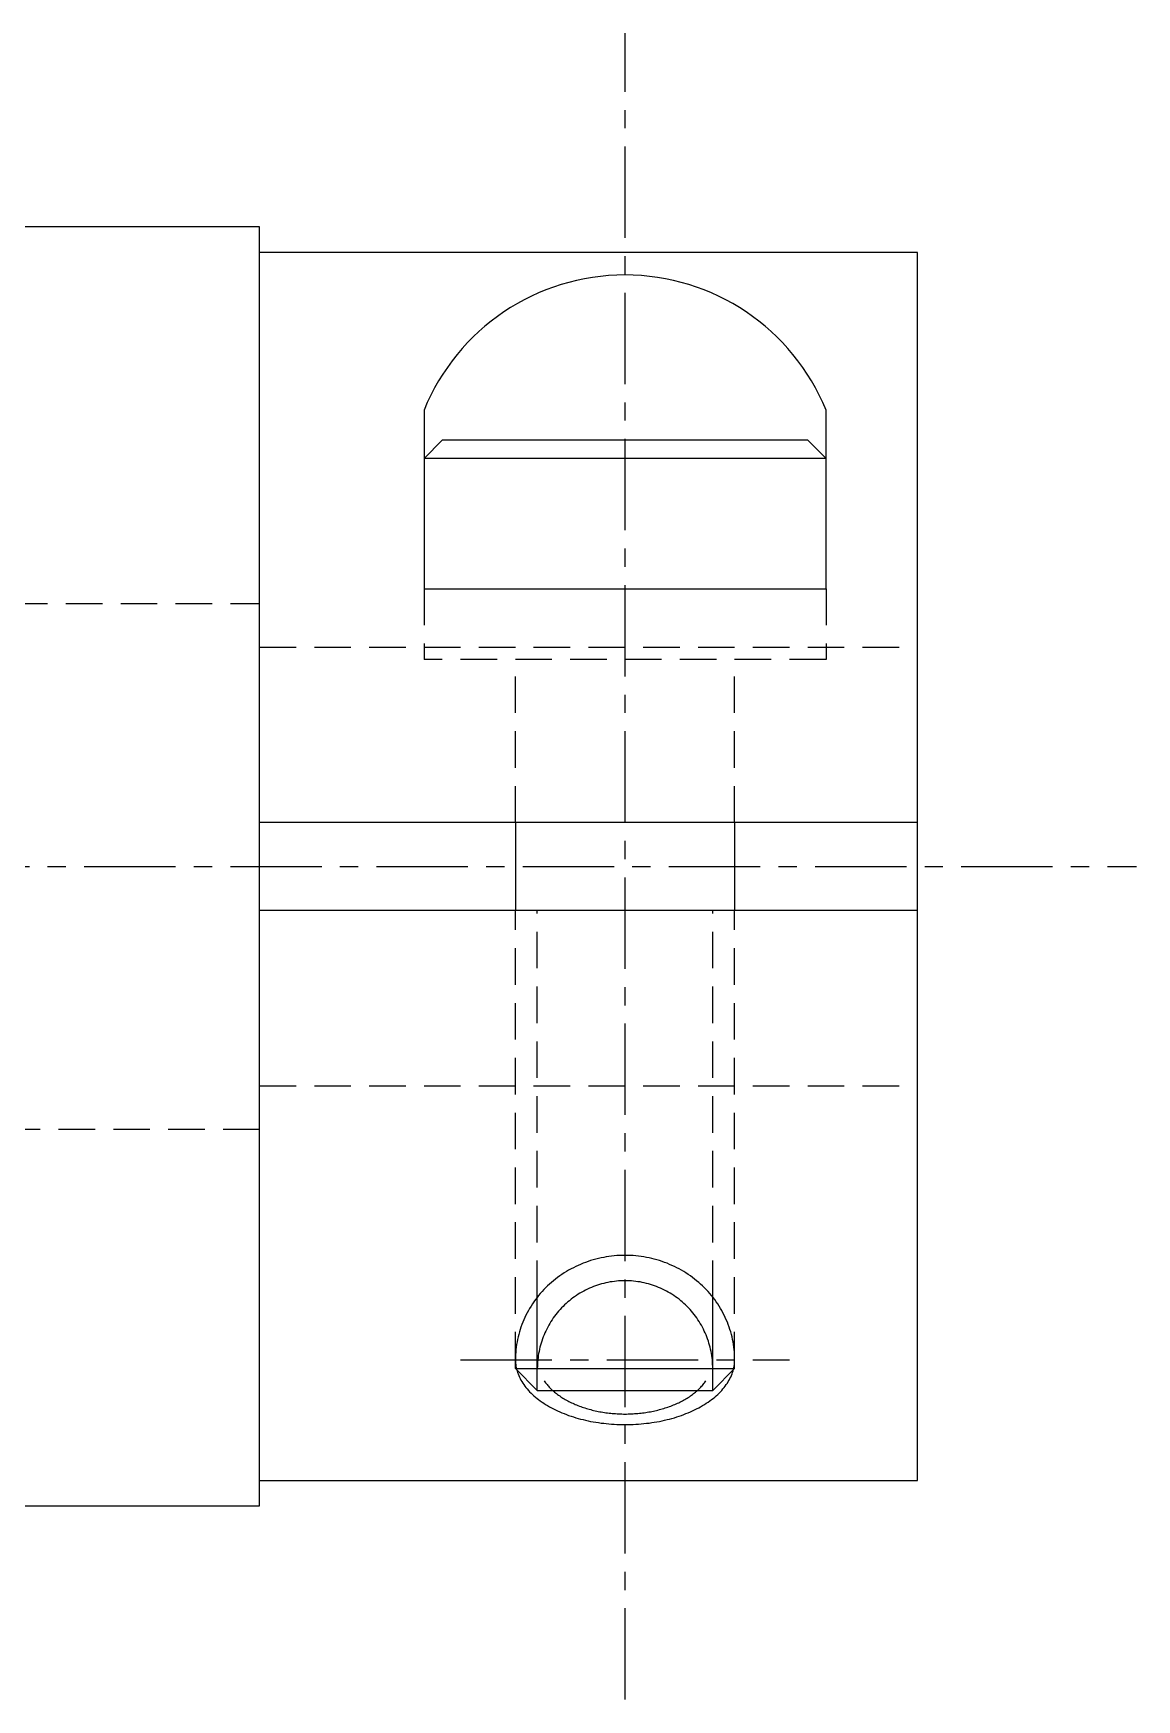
# Model space of a CAD drawing. Extents: x -133.5 to -57.1, y 10.7 to 62.4.
# Drawn here: x -111.54 to -96.45, y 39.26 to 62.06 of the extents above; entities that cross this region are included whole.
import ezdxf

# ---------------------------------------------------------------- set-up
doc = ezdxf.new("R2010")
doc.units = 0
doc.linetypes.add('CENTER', pattern=[2, 1.25, -0.25, 0.25, -0.25])
doc.linetypes.add('DASHED', pattern=[0.75, 0.5, -0.25])
doc.layers.get('0').update_dxf_attribs({"linetype": 'CONTINUOUS'})
doc.layers.add('CENTER', color=1, linetype='CENTER')

msp = doc.modelspace()

# ---------------------------------------------------------------- linework, layer by layer
at = {"color": 7, "linetype": 'CONTINUOUS'}
for p, q in [((-108.449, 59.406), (-114.849, 59.406)), ((-108.449, 41.906), (-108.449, 59.406)), ((-99.449, 59.056), (-108.449, 59.056)), ((-99.449, 42.256), (-99.449, 59.056)), ((-106.199, 56.899), (-106.199, 54.456)), ((-100.699, 54.456), (-100.699, 56.899)), ((-106.199, 56.237), (-105.949, 56.487)), ((-100.949, 56.487), (-105.949, 56.487)), ((-100.949, 56.487), (-100.699, 56.237)), ((-100.699, 56.237), (-106.199, 56.237)), ((-106.199, 54.456), (-100.699, 54.456)), ((-99.449, 51.256), (-108.449, 51.256)), ((-104.949, 51.256), (-104.949, 50.056)), ((-101.949, 51.256), (-101.949, 50.056)), ((-108.449, 50.056), (-99.449, 50.056)), ((-104.949, 43.787), (-104.649, 43.487)), ((-104.949, 43.787), (-101.949, 43.787)), ((-101.949, 43.787), (-102.249, 43.487)), ((-104.649, 43.487), (-102.249, 43.487)), ((-108.449, 42.256), (-99.449, 42.256)), ((-114.849, 41.906), (-108.449, 41.906))]:
    msp.add_line(p, q, dxfattribs=at)
at = {"color": 3, "linetype": 'DASHED'}
for p, q in [((-106.199, 54.456), (-106.199, 53.487)), ((-100.699, 54.456), (-100.699, 53.487)), ((-114.849, 54.256), (-108.449, 54.256)), ((-108.449, 53.656), (-99.449, 53.656)), ((-100.699, 53.487), (-106.199, 53.487)), ((-104.949, 51.256), (-104.949, 53.487)), ((-101.949, 51.256), (-101.949, 53.487)), ((-104.949, 43.787), (-104.949, 50.056)), ((-104.649, 44.763), (-104.649, 50.056)), ((-102.249, 44.763), (-102.249, 50.056)), ((-101.949, 43.787), (-101.949, 50.056)), ((-108.449, 47.656), (-99.449, 47.656)), ((-108.449, 47.056), (-114.849, 47.056))]:
    msp.add_line(p, q, dxfattribs=at)
at = {"color": 3, "linetype": 'CONTINUOUS'}
for p, q in [((-104.649, 43.487), (-104.649, 44.763)), ((-102.249, 43.487), (-102.249, 44.763))]:
    msp.add_line(p, q, dxfattribs=at)
for points in [[(-101.949, 43.906, 0), (-101.949, 43.941, 0), (-101.95, 43.976, 0), (-101.953, 44.011, 0), (-101.956, 44.046, 0), (-101.96, 44.081, 0), (-101.965, 44.115, 0), (-101.971, 44.15, 0), (-101.977, 44.185, 0), (-101.985, 44.219, 0), (-101.993, 44.253, 0), (-102.003, 44.287, 0), (-102.013, 44.321, 0), (-102.024, 44.354, 0), (-102.036, 44.387, 0), (-102.049, 44.42, 0), (-102.063, 44.453, 0), (-102.077, 44.485, 0), (-102.093, 44.517, 0), (-102.109, 44.548, 0), (-102.126, 44.58, 0), (-102.143, 44.61, 0), (-102.162, 44.641, 0), (-102.181, 44.67, 0), (-102.201, 44.7, 0), (-102.222, 44.729, 0), (-102.244, 44.757, 0), (-102.266, 44.785, 0), (-102.289, 44.812, 0), (-102.313, 44.839, 0), (-102.337, 44.866, 0), (-102.362, 44.891, 0), (-102.388, 44.916, 0), (-102.414, 44.941, 0), (-102.441, 44.965, 0), (-102.469, 44.988, 0), (-102.497, 45.011, 0), (-102.526, 45.032, 0), (-102.555, 45.054, 0), (-102.585, 45.074, 0), (-102.615, 45.094, 0), (-102.646, 45.113, 0), (-102.677, 45.132, 0), (-102.709, 45.149, 0), (-102.741, 45.166, 0), (-102.774, 45.182, 0), (-102.807, 45.198, 0), (-102.841, 45.212, 0), (-102.874, 45.226, 0), (-102.909, 45.239, 0), (-102.943, 45.251, 0), (-102.978, 45.263, 0), (-103.013, 45.273, 0), (-103.048, 45.283, 0), (-103.084, 45.292, 0), (-103.12, 45.3, 0), (-103.156, 45.307, 0), (-103.192, 45.314, 0), (-103.228, 45.319, 0), (-103.265, 45.324, 0), (-103.301, 45.328, 0), (-103.338, 45.331, 0), (-103.375, 45.333, 0), (-103.412, 45.334, 0), (-103.449, 45.335, 0), (-103.485, 45.334, 0), (-103.522, 45.333, 0), (-103.559, 45.331, 0), (-103.596, 45.328, 0), (-103.632, 45.324, 0), (-103.669, 45.319, 0), (-103.705, 45.314, 0), (-103.741, 45.307, 0), (-103.777, 45.3, 0), (-103.813, 45.292, 0), (-103.849, 45.283, 0), (-103.884, 45.273, 0), (-103.919, 45.263, 0), (-103.954, 45.251, 0), (-103.988, 45.239, 0), (-104.023, 45.226, 0), (-104.056, 45.212, 0), (-104.09, 45.198, 0), (-104.123, 45.182, 0), (-104.156, 45.166, 0), (-104.188, 45.149, 0), (-104.22, 45.132, 0), (-104.251, 45.113, 0), (-104.282, 45.094, 0), (-104.312, 45.074, 0), (-104.342, 45.054, 0), (-104.371, 45.032, 0), (-104.4, 45.011, 0), (-104.428, 44.988, 0), (-104.456, 44.965, 0), (-104.483, 44.941, 0), (-104.509, 44.916, 0), (-104.535, 44.891, 0), (-104.56, 44.866, 0), (-104.584, 44.839, 0), (-104.608, 44.812, 0), (-104.631, 44.785, 0), (-104.653, 44.757, 0), (-104.675, 44.729, 0), (-104.696, 44.7, 0), (-104.716, 44.67, 0), (-104.735, 44.641, 0), (-104.754, 44.61, 0), (-104.771, 44.58, 0), (-104.788, 44.548, 0), (-104.805, 44.517, 0), (-104.82, 44.485, 0), (-104.834, 44.453, 0), (-104.848, 44.42, 0), (-104.861, 44.387, 0), (-104.873, 44.354, 0), (-104.884, 44.321, 0), (-104.894, 44.287, 0), (-104.904, 44.253, 0), (-104.912, 44.219, 0), (-104.92, 44.185, 0), (-104.926, 44.15, 0), (-104.932, 44.115, 0), (-104.937, 44.081, 0), (-104.941, 44.046, 0), (-104.944, 44.011, 0), (-104.947, 43.976, 0), (-104.948, 43.941, 0), (-104.949, 43.906, 0)], [(-104.949, 43.906, 0), (-104.948, 43.884, 0), (-104.947, 43.862, 0), (-104.944, 43.841, 0), (-104.941, 43.819, 0), (-104.937, 43.797, 0), (-104.932, 43.776, 0), (-104.926, 43.754, 0), (-104.92, 43.733, 0), (-104.912, 43.712, 0), (-104.904, 43.691, 0), (-104.894, 43.669, 0), (-104.884, 43.649, 0), (-104.873, 43.628, 0), (-104.861, 43.607, 0), (-104.848, 43.587, 0), (-104.834, 43.567, 0), (-104.82, 43.547, 0), (-104.805, 43.527, 0), (-104.788, 43.507, 0), (-104.771, 43.488, 0), (-104.754, 43.469, 0), (-104.735, 43.45, 0), (-104.716, 43.432, 0), (-104.696, 43.413, 0), (-104.675, 43.395, 0), (-104.653, 43.378, 0), (-104.631, 43.361, 0), (-104.608, 43.344, 0), (-104.584, 43.327, 0), (-104.56, 43.311, 0), (-104.535, 43.295, 0), (-104.509, 43.279, 0), (-104.483, 43.264, 0), (-104.456, 43.249, 0), (-104.428, 43.235, 0), (-104.4, 43.221, 0), (-104.371, 43.207, 0), (-104.342, 43.194, 0), (-104.312, 43.181, 0), (-104.282, 43.169, 0), (-104.251, 43.157, 0), (-104.22, 43.146, 0), (-104.188, 43.135, 0), (-104.156, 43.124, 0), (-104.123, 43.114, 0), (-104.09, 43.105, 0), (-104.056, 43.096, 0), (-104.023, 43.087, 0), (-103.988, 43.079, 0), (-103.954, 43.071, 0), (-103.919, 43.064, 0), (-103.884, 43.058, 0), (-103.849, 43.052, 0), (-103.813, 43.046, 0), (-103.777, 43.041, 0), (-103.741, 43.037, 0), (-103.705, 43.033, 0), (-103.669, 43.029, 0), (-103.632, 43.026, 0), (-103.596, 43.024, 0), (-103.559, 43.022, 0), (-103.522, 43.021, 0), (-103.485, 43.02, 0), (-103.449, 43.02, 0), (-103.412, 43.02, 0), (-103.375, 43.021, 0), (-103.338, 43.022, 0), (-103.301, 43.024, 0), (-103.265, 43.026, 0), (-103.228, 43.029, 0), (-103.192, 43.033, 0), (-103.156, 43.037, 0), (-103.12, 43.041, 0), (-103.084, 43.046, 0), (-103.048, 43.052, 0), (-103.013, 43.058, 0), (-102.978, 43.064, 0), (-102.943, 43.071, 0), (-102.909, 43.079, 0), (-102.874, 43.087, 0), (-102.841, 43.096, 0), (-102.807, 43.105, 0), (-102.774, 43.114, 0), (-102.741, 43.124, 0), (-102.709, 43.135, 0), (-102.677, 43.146, 0), (-102.646, 43.157, 0), (-102.615, 43.169, 0), (-102.585, 43.181, 0), (-102.555, 43.194, 0), (-102.526, 43.207, 0), (-102.497, 43.221, 0), (-102.469, 43.235, 0), (-102.441, 43.249, 0), (-102.414, 43.264, 0), (-102.388, 43.279, 0), (-102.362, 43.295, 0), (-102.337, 43.311, 0), (-102.313, 43.327, 0), (-102.289, 43.344, 0), (-102.266, 43.361, 0), (-102.244, 43.378, 0), (-102.222, 43.395, 0), (-102.201, 43.413, 0), (-102.181, 43.432, 0), (-102.162, 43.45, 0), (-102.143, 43.469, 0), (-102.126, 43.488, 0), (-102.109, 43.507, 0), (-102.093, 43.527, 0), (-102.077, 43.547, 0), (-102.063, 43.567, 0), (-102.049, 43.587, 0), (-102.036, 43.607, 0), (-102.024, 43.628, 0), (-102.013, 43.649, 0), (-102.003, 43.669, 0), (-101.993, 43.691, 0), (-101.985, 43.712, 0), (-101.977, 43.733, 0), (-101.971, 43.754, 0), (-101.965, 43.776, 0), (-101.96, 43.797, 0), (-101.956, 43.819, 0), (-101.953, 43.841, 0), (-101.95, 43.862, 0), (-101.949, 43.884, 0), (-101.949, 43.906, 0)]]:
    msp.add_polyline3d(points, dxfattribs=at)
at = {"color": 7, "linetype": 'CONTINUOUS'}
for points in [[(-102.249, 43.787, 0), (-102.249, 43.816, 0), (-102.25, 43.846, 0), (-102.252, 43.875, 0), (-102.254, 43.904, 0), (-102.258, 43.934, 0), (-102.262, 43.963, 0), (-102.266, 43.992, 0), (-102.272, 44.021, 0), (-102.278, 44.05, 0), (-102.284, 44.079, 0), (-102.292, 44.107, 0), (-102.3, 44.135, 0), (-102.309, 44.163, 0), (-102.319, 44.191, 0), (-102.329, 44.219, 0), (-102.34, 44.246, 0), (-102.351, 44.274, 0), (-102.364, 44.3, 0), (-102.377, 44.327, 0), (-102.39, 44.353, 0), (-102.404, 44.379, 0), (-102.419, 44.404, 0), (-102.435, 44.429, 0), (-102.451, 44.454, 0), (-102.467, 44.478, 0), (-102.485, 44.502, 0), (-102.503, 44.526, 0), (-102.521, 44.549, 0), (-102.54, 44.572, 0), (-102.559, 44.594, 0), (-102.579, 44.615, 0), (-102.6, 44.636, 0), (-102.621, 44.657, 0), (-102.643, 44.677, 0), (-102.665, 44.697, 0), (-102.687, 44.715, 0), (-102.71, 44.734, 0), (-102.734, 44.752, 0), (-102.758, 44.769, 0), (-102.782, 44.786, 0), (-102.807, 44.802, 0), (-102.832, 44.817, 0), (-102.857, 44.832, 0), (-102.883, 44.846, 0), (-102.909, 44.86, 0), (-102.935, 44.873, 0), (-102.962, 44.885, 0), (-102.989, 44.897, 0), (-103.017, 44.908, 0), (-103.044, 44.918, 0), (-103.072, 44.928, 0), (-103.1, 44.937, 0), (-103.128, 44.945, 0), (-103.157, 44.952, 0), (-103.186, 44.959, 0), (-103.214, 44.965, 0), (-103.243, 44.971, 0), (-103.272, 44.975, 0), (-103.302, 44.979, 0), (-103.331, 44.982, 0), (-103.36, 44.985, 0), (-103.39, 44.987, 0), (-103.419, 44.988, 0), (-103.449, 44.988, 0), (-103.478, 44.988, 0), (-103.507, 44.987, 0), (-103.537, 44.985, 0), (-103.566, 44.982, 0), (-103.595, 44.979, 0), (-103.625, 44.975, 0), (-103.654, 44.971, 0), (-103.683, 44.965, 0), (-103.711, 44.959, 0), (-103.74, 44.952, 0), (-103.769, 44.945, 0), (-103.797, 44.937, 0), (-103.825, 44.928, 0), (-103.853, 44.918, 0), (-103.88, 44.908, 0), (-103.908, 44.897, 0), (-103.935, 44.885, 0), (-103.962, 44.873, 0), (-103.988, 44.86, 0), (-104.014, 44.846, 0), (-104.04, 44.832, 0), (-104.065, 44.817, 0), (-104.091, 44.802, 0), (-104.115, 44.786, 0), (-104.139, 44.769, 0), (-104.163, 44.752, 0), (-104.187, 44.734, 0), (-104.21, 44.715, 0), (-104.232, 44.697, 0), (-104.254, 44.677, 0), (-104.276, 44.657, 0), (-104.297, 44.636, 0), (-104.318, 44.615, 0), (-104.338, 44.594, 0), (-104.357, 44.572, 0), (-104.376, 44.549, 0), (-104.395, 44.526, 0), (-104.412, 44.502, 0), (-104.43, 44.478, 0), (-104.446, 44.454, 0), (-104.462, 44.429, 0), (-104.478, 44.404, 0), (-104.493, 44.379, 0), (-104.507, 44.353, 0), (-104.52, 44.327, 0), (-104.533, 44.3, 0), (-104.546, 44.274, 0), (-104.557, 44.246, 0), (-104.568, 44.219, 0), (-104.578, 44.191, 0), (-104.588, 44.163, 0), (-104.597, 44.135, 0), (-104.605, 44.107, 0), (-104.613, 44.079, 0), (-104.619, 44.05, 0), (-104.625, 44.021, 0), (-104.631, 43.992, 0), (-104.636, 43.963, 0), (-104.639, 43.934, 0), (-104.643, 43.904, 0), (-104.645, 43.875, 0), (-104.647, 43.846, 0), (-104.648, 43.816, 0), (-104.649, 43.787, 0)], [(-104.553, 43.617, 0), (-104.545, 43.604, 0), (-104.536, 43.592, 0), (-104.526, 43.58, 0), (-104.516, 43.568, 0), (-104.506, 43.556, 0), (-104.496, 43.544, 0), (-104.485, 43.532, 0), (-104.473, 43.52, 0), (-104.462, 43.509, 0), (-104.45, 43.497, 0), (-104.438, 43.486, 0), (-104.425, 43.475, 0), (-104.412, 43.464, 0), (-104.399, 43.453, 0), (-104.385, 43.443, 0), (-104.372, 43.432, 0), (-104.357, 43.422, 0), (-104.343, 43.411, 0), (-104.328, 43.401, 0), (-104.313, 43.392, 0), (-104.298, 43.382, 0), (-104.282, 43.372, 0), (-104.266, 43.363, 0), (-104.25, 43.354, 0), (-104.233, 43.345, 0), (-104.217, 43.336, 0), (-104.2, 43.328, 0), (-104.183, 43.319, 0), (-104.165, 43.311, 0), (-104.147, 43.303, 0), (-104.129, 43.295, 0), (-104.111, 43.288, 0), (-104.093, 43.28, 0), (-104.074, 43.273, 0), (-104.055, 43.266, 0), (-104.036, 43.259, 0), (-104.017, 43.253, 0), (-103.998, 43.247, 0), (-103.978, 43.24, 0), (-103.958, 43.235, 0), (-103.938, 43.229, 0), (-103.918, 43.224, 0), (-103.898, 43.218, 0), (-103.878, 43.213, 0), (-103.857, 43.209, 0), (-103.836, 43.204, 0), (-103.816, 43.2, 0), (-103.795, 43.196, 0), (-103.774, 43.192, 0), (-103.752, 43.188, 0), (-103.731, 43.185, 0), (-103.71, 43.182, 0), (-103.688, 43.179, 0), (-103.667, 43.177, 0), (-103.645, 43.174, 0), (-103.623, 43.172, 0), (-103.602, 43.17, 0), (-103.58, 43.169, 0), (-103.558, 43.167, 0), (-103.536, 43.166, 0), (-103.514, 43.166, 0), (-103.492, 43.165, 0), (-103.47, 43.164, 0), (-103.449, 43.164, 0), (-103.427, 43.164, 0), (-103.405, 43.165, 0), (-103.383, 43.166, 0), (-103.361, 43.166, 0), (-103.339, 43.167, 0), (-103.317, 43.169, 0), (-103.295, 43.17, 0), (-103.274, 43.172, 0), (-103.252, 43.174, 0), (-103.23, 43.177, 0), (-103.209, 43.179, 0), (-103.187, 43.182, 0), (-103.166, 43.185, 0), (-103.145, 43.188, 0), (-103.124, 43.192, 0), (-103.102, 43.196, 0), (-103.082, 43.2, 0), (-103.061, 43.204, 0), (-103.04, 43.209, 0), (-103.019, 43.213, 0), (-102.999, 43.218, 0), (-102.979, 43.224, 0), (-102.959, 43.229, 0), (-102.939, 43.235, 0), (-102.919, 43.24, 0), (-102.899, 43.247, 0), (-102.88, 43.253, 0), (-102.861, 43.259, 0), (-102.842, 43.266, 0), (-102.823, 43.273, 0), (-102.804, 43.28, 0), (-102.786, 43.288, 0), (-102.768, 43.295, 0), (-102.75, 43.303, 0), (-102.732, 43.311, 0), (-102.714, 43.319, 0), (-102.697, 43.328, 0), (-102.68, 43.336, 0), (-102.664, 43.345, 0), (-102.647, 43.354, 0), (-102.631, 43.363, 0), (-102.615, 43.372, 0), (-102.599, 43.382, 0), (-102.584, 43.392, 0), (-102.569, 43.401, 0), (-102.554, 43.411, 0), (-102.54, 43.422, 0), (-102.525, 43.432, 0), (-102.512, 43.443, 0), (-102.498, 43.453, 0), (-102.485, 43.464, 0), (-102.472, 43.475, 0), (-102.459, 43.486, 0), (-102.447, 43.497, 0), (-102.435, 43.509, 0), (-102.424, 43.52, 0), (-102.412, 43.532, 0), (-102.401, 43.544, 0), (-102.391, 43.556, 0), (-102.381, 43.568, 0), (-102.371, 43.58, 0), (-102.361, 43.592, 0), (-102.352, 43.604, 0), (-102.344, 43.617, 0)]]:
    msp.add_polyline3d(points, dxfattribs=at)
msp.add_arc((-103.449, 55.78), 2.969, 22.1404, 157.8596, dxfattribs=at)
at = {"layer": 'CENTER', "color": 1, "linetype": 'CENTER'}
for p, q in [((-103.449, 39.256), (-103.449, 62.056)), ((-126.849, 50.656), (-96.449, 50.656)), ((-105.699, 43.906), (-101.199, 43.906))]:
    msp.add_line(p, q, dxfattribs=at)

doc.saveas('drawing.dxf')
